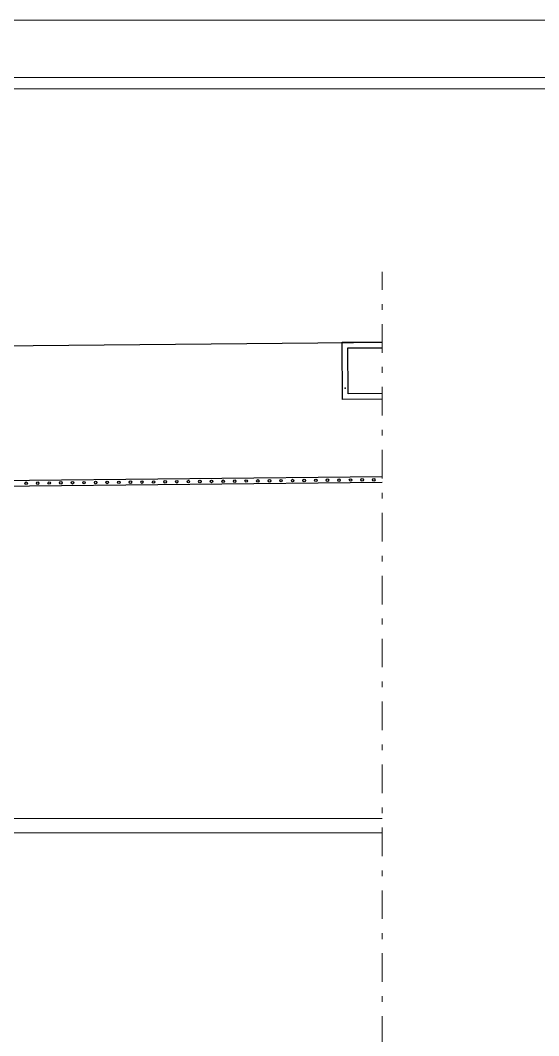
# Model space of a CAD drawing. Header units: millimetres. Extents: x 521 to 1055, y 261 to 520.
# Drawn here: x 719.19 to 728.24, y 414.85 to 432.6 of the extents above; entities that cross this region are included whole.
import ezdxf

# ---------------------------------------------------------------- set-up
doc = ezdxf.new("R2010")
doc.units = ezdxf.units.MM
doc.linetypes.add('CONTINU', pattern=[0])
doc.linetypes.add('DASHDOTX2', pattern=[2, 1, -0.5, 0, -0.5])
doc.layers.add('0.1', color=8, linetype='Continuous', lineweight=13)
for name, color, linetype in [('01', 8, 'Continuous'), ('02', 1, 'Continuous'), ('parede', 5, 'Continuous'), ('PENA_02_VEG', 8, 'Continuous')]:
    doc.layers.add(name, color=color, linetype=linetype)

# ---------------------------------------------------------------- blocks, each defined once
blk = doc.blocks.new('SUP')
at = {"layer": '01', "color": 8}
for p, q in [((247.178, 61.922), (222.7, 61.679)), ((247.178, 61.822), (222.8, 61.58))]:
    blk.add_line(p, q, dxfattribs=at)
at = {"layer": '02', "color": 8}
blk.add_line((220.187, 64.022), (246.678, 64.272), dxfattribs=at)
at = {"layer": '02', "color": 8, "linetype": 'CONTINU', "lineweight": -2}
for points in [[(247.178, 63.278), (246.485, 63.275), (246.481, 64.275), (247.178, 64.278)], [(247.178, 63.378), (246.585, 63.375), (246.581, 64.175), (247.178, 64.178)]]:
    blk.add_lwpolyline(points, dxfattribs=at)
at = {"layer": 'parede', "color": 8}
for centre in [(240.962, 61.81), (241.164, 61.813), (241.366, 61.815), (241.569, 61.817), (241.771, 61.819), (241.973, 61.821), (242.176, 61.823), (242.378, 61.825), (242.58, 61.827), (242.783, 61.829), (242.985, 61.831), (243.188, 61.833), (243.39, 61.835), (243.592, 61.837), (243.795, 61.839), (243.997, 61.841), (244.199, 61.843), (244.402, 61.845), (244.604, 61.847), (244.806, 61.849), (245.009, 61.851), (245.211, 61.853), (245.413, 61.855), (245.616, 61.857), (245.818, 61.859), (246.021, 61.861), (246.223, 61.863), (246.425, 61.865), (246.628, 61.867), (246.83, 61.869), (247.032, 61.871)]:
    blk.add_circle(centre, 0.0225, dxfattribs=at)
at = {"layer": 'PENA_02_VEG', "color": 8, "linetype": 'Continuous'}
blk.add_point((246.536, 63.474), dxfattribs=at)

msp = doc.modelspace()

# ---------------------------------------------------------------- linework, layer by layer
at = {"layer": '0.1', "color": 8, "linetype": 'DASHDOTX2', "ltscale": 0.5}
msp.add_line((725.50474, 365.19275), (725.50474, 428.20423), dxfattribs=at)
at = {"layer": '0.1', "color": 8}
for p, q in [((717.37637, 418.64649), (725.50474, 418.64649)), ((717.37637, 418.39649), (725.50474, 418.39649))]:
    msp.add_line(p, q, dxfattribs=at)
for points in [[(782.16805, 432.60294), (655.96365, 432.60294), (655.96365, 348.60294), (782.16805, 348.60294)], [(658.46365, 349.60294), (658.46365, 431.60294), (781.16805, 431.60294), (781.16805, 349.60294)]]:
    msp.add_lwpolyline(points, close=True, dxfattribs=at)
msp.add_lwpolyline([(765.34805, 430.40294, 0.41421356), (764.34805, 431.40294), (659.66365, 431.40294, 0.41421356), (658.66365, 430.40294), (658.66365, 356.80294, 0.41421356), (659.66365, 355.80294), (764.34805, 355.80294, 0.41421356), (765.34805, 356.80294)], format="xyb", close=True, dxfattribs=at)

# ---------------------------------------------------------------- block references
at = {"layer": '0.1', "color": 8, "linetype": 'CONTINU', "lineweight": -2}
msp.add_blockref('SUP', (478.32633, 362.69961), dxfattribs=at)

doc.saveas('drawing.dxf')
